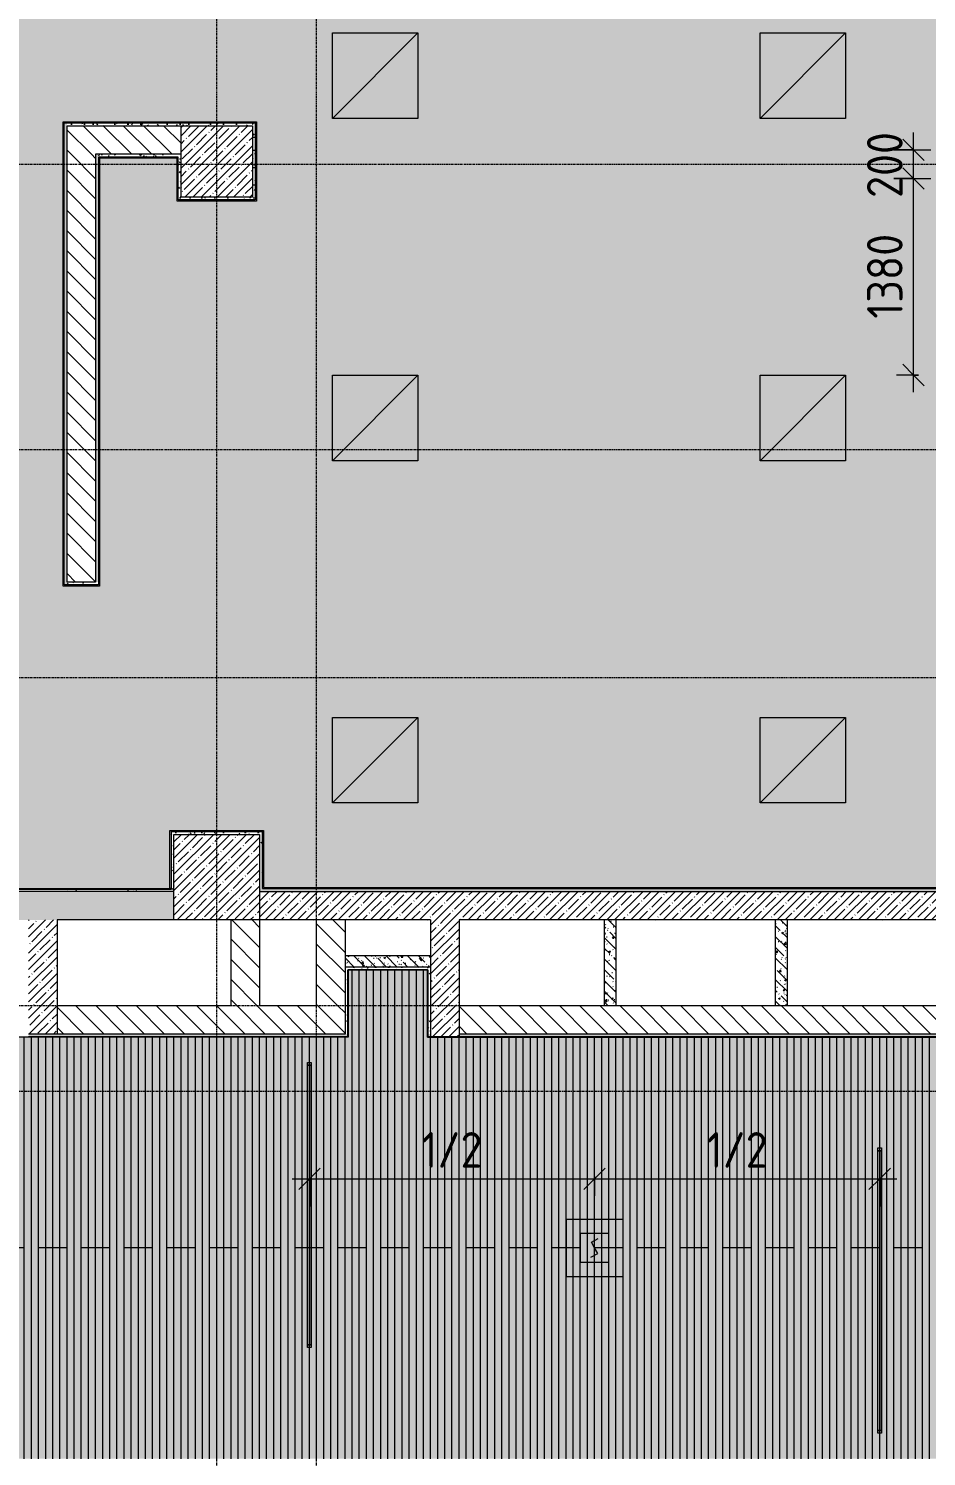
# Model space of a CAD drawing. Header units: millimetres. Extents: x 35928 to 232966, y -8553 to 29000.
# Drawn here: x 59140 to 65438, y 7937 to 17952 of the extents above; entities that cross this region are included whole.
import ezdxf

# ---------------------------------------------------------------- set-up
doc = ezdxf.new("R2010")
doc.units = ezdxf.units.MM
doc.linetypes.add('ADSK_Штрих_ш2 п1', pattern=[300, 200, -100])
doc.linetypes.add('Осевая', pattern=[31.75, 6.35, -4.7625, 15.875, -4.7625])
for name, color, linetype, lineweight in [('A-ANNO-DIMS', 7, 'Continuous', 9), ('A-ANNO-DIMS-100', 7, 'Continuous', 9), ('A-ANNO-NOTE', 7, 'Continuous', 9), ('A-CLNG-PATT', 7, 'Continuous', 9), ('A-DETL-2', 7, 'ADSK_Штрих_ш2 п1', 9), ('A-WALL', 7, 'Continuous', 9), ('I-WALL', 7, 'Continuous', 9), ('Q-SPCQ', 7, 'Continuous', 9), ('S-COLS', 7, 'Continuous', 9), ('Оси-2', 7, 'Осевая', 9)]:
    doc.layers.add(name, color=color, linetype=linetype, lineweight=lineweight)
for name, color, linetype, lineweight, true_color in [('A-CLNG-1', 7, 'Continuous', 9, 0xeaeaea), ('A-WALL-1', 7, 'Continuous', 9, 0x3c3c3c), ('A-WALL-FNSH-1', 7, 'Continuous', 9, 0x3c3c3c), ('E-LITE-EQPM-1', 7, 'Continuous', 9, 0xff8080), ('Q-SPCQ-4', 1, 'Continuous', 9, 0xff0000), ('S-COLS-1', 9, 'Continuous', 9, 0x808080), ('S-COLS-2', 7, 'Continuous', 9, 0x3c3c3c)]:
    doc.layers.add(name, color=color, linetype=linetype, lineweight=lineweight, true_color=true_color)
doc.layers.add('A-CLNG-PATT-1', color=7, linetype='Continuous', lineweight=9, transparency=1)
doc.styles.add('ISOCPEUR', font='isocpeur.ttf', dxfattribs={"width": 0.9, "height": 250})
doc.dimstyles.new('ISO-2_5_0_9К_БОЛЬШОЙ', dxfattribs={"dimscale": 304.8, "dimtxt": 248.995294, "dimasz": 0.492126, "dimexe": 0.393701, "dimexo": 0.984252, "dimgap": 0, "dimtad": 1, "dimdec": 0, "dimrnd": 10, "dimzin": 0, "dimdsep": 46, "dimtxsty": 'ISOCPEUR', "dimblk1": 'OBLIQUE', "dimblk2": 'OBLIQUE', "dimsah": 1, "dimcen": 0.09, "dimdle": 0.393701, "dimazin": 0, "dimtfac": 1, "dimtdec": 4, "dimtix": 1, "dimtmove": 0, "dimatfit": 3, "dimfxl": 1, "dimtvp": 1, "dimtolj": 1, "dimtzin": 0, "dimarcsym": 2})
pattern_1 = [(45, (0, 0), (-57.02463, 57.02463), []), (45, (57.025, 0), (-57.02463, 57.02463), [100.806, -20.161, 3.353, -16.808])]
pattern_2 = [(135, (0, 0), (-75.43415, -75.43415), [106.68, -17.78, 3.556, -17.78]), (135, (0, 75.39), (-75.43415, -75.43415), []), (50, (0, 0), (127.52922, -11.15758), [13.335, -146.685]), (355, (0, 0), (-24.66966, 133.74002), [10.668, -117.348]), (100.451, (10.63, -0.93), (102.85973, 122.58178), [11.333, -124.663]), (46.184, (0, 35.56), (189.75516, -29.43036), [20.002, -220.027]), (96.636, (15.81, 33.1), (166.1822, 173.1996), [17, -186.995]), (351.184, (0, 35.56), (166.18393, 173.1976), [16.002, -176.022]), (21, (17.78, 26.67), (106.13027, -71.58603), [13.335, -146.685]), (326, (17.78, 26.67), (43.26188, 128.93175), [10.668, -117.348]), (71.451, (26.62, 20.7), (149.39198, 57.34505), [11.333, -124.663]), (37.5, (0, 0), (2.162228, 59.188357), [3.353, -112.573, 3.353, -115.773, -117.792]), (37.5, (0, 0), (2.162228, 59.188357), [-235.052, 3.353, -114.44]), (7.5, (0, 0), (46.77386, 70.12615), [3.353, -64.567, 3.353, -109.906, -44.894]), (7.5, (0, 0), (46.77386, 70.12615), [-181.178, 3.353, -41.542]), (327.5, (-39.65, 0), (94.91367, -4.010093), [3.353, -41.097, 3.353, -135.331, -184.023]), (327.5, (-39.65, 0), (94.91367, -4.010093), [-183.134, 3.353, -180.67]), (317.5, (-57.43, 0), (103.69057, 17.79882), [3.353, -54.432, 3.353, -88.748, -130.683]), (317.5, (-57.43, 0), (103.69057, 17.79882), [-149.885, 3.353, -127.33])]
pattern_3 = [(135, (0, 0), (-70.71068, -70.71068), [])]
pattern_4 = [(0, (0, 0), (121.92, 30.48), [10.058, -81.382, 10.058, -81.382, -487.68]), (0, (0, 0), (121.92, 30.48), [-182.88, 10.058, -172.822, 10.058, -81.382, -213.36]), (0, (0, 0), (121.92, 30.48), [-457.2, 10.058, -50.902, 10.058, -142.342]), (120, (45.72, 15.24), (-87.356454, 90.345817), [10.058, -81.382, 10.058, -81.382, -487.68]), (120, (45.72, 15.24), (-87.356454, 90.345817), [-182.88, 10.058, -172.822, 10.058, -81.382, -213.36]), (120, (45.72, 15.24), (-87.356454, 90.345817), [-457.2, 10.058, -50.902, 10.058, -142.342]), (240, (60.96, 76.2), (-34.563546, -120.825817), [10.058, -81.382, 10.058, -81.382, -487.68]), (240, (60.96, 76.2), (-34.563546, -120.825817), [-182.88, 10.058, -172.822, 10.058, -81.382, -213.36]), (240, (60.96, 76.2), (-34.563546, -120.825817), [-457.2, 10.058, -50.902, 10.058, -142.342])]

# ---------------------------------------------------------------- blocks, each defined once
blk = doc.blocks.new('BSC_Колонна _Прямоугольная - 600х600-V20-Сводный план потолков 1 этажа в осях 12-23')
at = {"layer": 'S-COLS-1'}
h = blk.add_hatch(dxfattribs=at)
h.set_pattern_fill('FP_31', color=256, style=0, pattern_type=2)
h.set_pattern_definition([(45, (-60460, -12000), (-57.02463, 57.02463), []), (45, (-60402.975, -12000), (-57.02463, 57.02463), [100.806, -20.161, 3.353, -16.808])])
h.paths.add_polyline_path([(-300, -300), (300, -300), (300, 300), (-300, 300), (-300, -144)])
at = {"layer": 'S-COLS-2'}
for p, q in [((-300, 300), (300, 300)), ((-300, -300), (-300, 300)), ((300, 300), (300, -300)), ((300, -300), (-300, -300))]:
    blk.add_line(p, q, dxfattribs=at)
blk = doc.blocks.new('BSC_Колонна _Прямоугольная - 500х500-V38-Сводный план потолков 1 этажа в осях 12-23')
at = {"layer": 'S-COLS-1'}
h = blk.add_hatch(dxfattribs=at)
h.set_pattern_fill('FP_52', color=256, style=0, pattern_type=2)
h.set_pattern_definition([(45, (-60460, -17020), (-57.02463, 57.02463), []), (45, (-60402.975, -17020), (-57.02463, 57.02463), [100.806, -20.161, 3.353, -16.808])])
h.paths.add_polyline_path([(-250, -250), (250, -250), (250, 250), (-250, 250)])
at = {"layer": 'S-COLS-2'}
for p, q in [((-250, 250), (250, 250)), ((-250, -250), (-250, 250)), ((250, 250), (250, -250)), ((250, -250), (-250, -250))]:
    blk.add_line(p, q, dxfattribs=at)
blk = doc.blocks.new('Downlight - Strip - 2000 мм-27655400-Сводный план потолков 1 этажа в осях 12-23')
at = {"layer": 'E-LITE-EQPM-1'}
for p, q in [((-1000, -231), (-1000, -206)), ((-1000, -206), (-981, -206)), ((-981, -231), (-1000, -231)), ((-981, -231), (-981, -206)), ((-981, -206), (981, -206)), ((-981, -206), (-981, -231)), ((-981, -231), (-981, -206)), ((-981, -206), (-981, -231)), ((-981, -206), (981, -206)), ((-981, -206), (981, -206)), ((981, -231), (-981, -231)), ((981, -231), (-981, -231)), ((-981, -231), (981, -231)), ((981, -206), (981, -231)), ((981, -231), (981, -206)), ((981, -206), (1000, -206)), ((981, -231), (981, -206)), ((981, -206), (981, -231)), ((1000, -231), (981, -231)), ((1000, -206), (1000, -231))]:
    blk.add_line(p, q, dxfattribs=at)
blk = doc.blocks.new('Извещатель потолочный - Монтируемые на перекрытии-30351624-Сводный план потолков 1 этажа в осях 12-23')
at = {"layer": 'Q-SPCQ'}
for p, q in [((-300, 300), (-300, -100)), ((100, 300), (-300, 300)), ((100, -100), (100, 300)), ((0, 200), (-200, 200)), ((-200, 200), (-200, 0)), ((-122, 139), (-75, 166)), ((-100, 100), (-122, 139)), ((0, 0), (0, 200)), ((-200, 0), (0, 0)), ((-125, 34), (-78, 61)), ((-78, 61), (-100, 100)), ((-300, -100), (100, -100))]:
    blk.add_line(p, q, dxfattribs=at)
blk = doc.blocks.new('DIMBLOCK66-Сводный план потолков 1 этажа в осях 12-23')
at = {"layer": 'A-ANNO-DIMS-100', "lineweight": 20}
for p, q in [((65348, 16900), (65273, 16975)), ((65348, 16900), (65423, 16825)), ((65348, 15522), (65273, 15597)), ((65348, 15522), (65423, 15447))]:
    blk.add_line(p, q, dxfattribs=at)
at = {"layer": 'A-ANNO-DIMS-100'}
for p, q in [((65210, 16900), (65468, 16900)), ((65348, 16900), (65210, 16900)), ((65348, 15402), (65348, 16900)), ((65382, 15522), (65228, 15522)), ((65348, 15522), (65382, 15522))]:
    blk.add_line(p, q, dxfattribs=at)
at = {"layer": 'A-ANNO-DIMS-100', "color": 0, "insert": (65021, 15917), "char_height": 250, "width": 706.76, "attachment_point": 1, "rotation": 90, "line_spacing_factor": 1.149209, "style": 'ISOCPEUR'}
blk.add_mtext('1380', dxfattribs=at)
blk = doc.blocks.new('_Oblique')
at = {"color": 0, "linetype": 'ByBlock', "lineweight": -2}
blk.add_line((-0.5, -0.5), (0.5, 0.5), dxfattribs=at)
blk = doc.blocks.new('DIMBLOCK67-Сводный план потолков 1 этажа в осях 12-23')
at = {"layer": 'A-ANNO-DIMS-100', "lineweight": 20}
for p, q in [((65348, 17102), (65273, 17177)), ((65348, 17102), (65423, 17027)), ((65348, 16900), (65273, 16975)), ((65348, 16900), (65423, 16825))]:
    blk.add_line(p, q, dxfattribs=at)
at = {"layer": 'A-ANNO-DIMS-100'}
for p, q in [((65348, 16900), (65348, 17222)), ((65210, 17102), (65468, 17102)), ((65348, 17102), (65210, 17102)), ((65210, 16900), (65468, 16900)), ((65348, 16900), (65210, 16900))]:
    blk.add_line(p, q, dxfattribs=at)
at = {"layer": 'A-ANNO-DIMS-100', "color": 0, "insert": (65021, 16764), "char_height": 250, "width": 568.86, "attachment_point": 1, "rotation": 90, "line_spacing_factor": 1.149209, "style": 'ISOCPEUR'}
blk.add_mtext('200', dxfattribs=at)
blk = doc.blocks.new('DIMBLOCK84-Сводный план потолков 1 этажа в осях 12-23')
at = {"layer": 'A-ANNO-DIMS-100'}
for p, q in [((61110, 9691), (61110, 10005)), ((60990, 9885), (63110, 9885)), ((61110, 9885), (61110, 9691)), ((63110, 9900), (63110, 9765)), ((63110, 9885), (63110, 9900))]:
    blk.add_line(p, q, dxfattribs=at)
at = {"layer": 'A-ANNO-DIMS-100', "lineweight": 20}
for p, q in [((61110, 9885), (61185, 9960)), ((63110, 9885), (63185, 9960)), ((61110, 9885), (61035, 9810)), ((63110, 9885), (63035, 9810))]:
    blk.add_line(p, q, dxfattribs=at)
at = {"layer": 'A-ANNO-DIMS-100', "color": 0, "insert": (61895, 10212), "char_height": 250, "width": 517.14, "attachment_point": 1, "line_spacing_factor": 1.149209, "style": 'ISOCPEUR'}
blk.add_mtext('1/2', dxfattribs=at)
blk = doc.blocks.new('DIMBLOCK85-Сводный план потолков 1 этажа в осях 12-23')
at = {"layer": 'A-ANNO-DIMS-100', "lineweight": 20}
for p, q in [((63110, 9885), (63185, 9960)), ((65110, 9885), (65185, 9960)), ((63110, 9885), (63035, 9810)), ((65110, 9885), (65035, 9810))]:
    blk.add_line(p, q, dxfattribs=at)
at = {"layer": 'A-ANNO-DIMS-100'}
for p, q in [((65110, 9691), (65110, 10005)), ((63110, 9900), (63110, 9765)), ((63110, 9885), (63110, 9900)), ((63110, 9885), (65230, 9885)), ((65110, 9885), (65110, 9691))]:
    blk.add_line(p, q, dxfattribs=at)
at = {"layer": 'A-ANNO-DIMS-100', "color": 0, "insert": (63895, 10212), "char_height": 250, "width": 517.14, "attachment_point": 1, "line_spacing_factor": 1.149209, "style": 'ISOCPEUR'}
blk.add_mtext('1/2', dxfattribs=at)

msp = doc.modelspace()

# ---------------------------------------------------------------- hatches: boundary and pattern name
at = {"layer": 'A-CLNG-PATT'}
h = msp.add_hatch(dxfattribs=at)
h.set_pattern_fill('FP_68', color=256, style=0, pattern_type=2)
h.set_pattern_definition([(90, (54560, 11273.553), (50, -3e-15), [])])
h.paths.add_polyline_path([(75365.9, 7921), (75459, 7921), (75459, 10879), (61939, 10879), (61939, 11349), (61381, 11349), (61381, 10879), (51689, 10879), (51689, 11679), (45931, 11679), (45931, 10879), (42401, 10879), (42401, 10209), (38761, 10209), (38761, 7921), (68010, 7921), (68010, 7941), (68110, 7941), (68110, 7921), (68760, 7921), (68760, 7941), (68860, 7941), (68860, 7921), (74639.6, 7921)])
h.paths.add_polyline_path([(57610, 9400), (57615.8, 9447.9), (57632.9, 9492.9), (57660.3, 9532.6), (57696.4, 9564.6), (57739.1, 9587), (57785.9, 9598.5), (57834.1, 9598.5), (57880.9, 9587), (57923.6, 9564.6), (57959.7, 9532.6), (57987.1, 9492.9), (58004.2, 9447.9), (58010, 9400), (58004.2, 9352.1), (57987.1, 9307.1), (57959.7, 9267.4), (57923.6, 9235.4), (57880.9, 9213), (57834.1, 9201.5), (57785.9, 9201.5), (57739.1, 9213), (57696.4, 9235.4), (57660.3, 9267.4), (57632.9, 9307.1), (57615.8, 9352.1), (57613.6, 9370.1)])
h.paths.add_polyline_path([(57434.1, 9201.5), (57385.9, 9201.5), (57339.1, 9213), (57296.4, 9235.4), (57260.3, 9267.4), (57232.9, 9307.1), (57215.8, 9352.1), (57210, 9400), (57215.8, 9447.9), (57232.9, 9492.9), (57260.3, 9532.6), (57296.4, 9564.6), (57339.1, 9587), (57385.9, 9598.5), (57434.1, 9598.5), (57480.9, 9587), (57523.6, 9564.6), (57559.7, 9532.6), (57587.1, 9492.9), (57604.2, 9447.9), (57610, 9400), (57604.2, 9352.1), (57587.1, 9307.1), (57559.7, 9267.4), (57523.6, 9235.4), (57480.9, 9213)])
at = {"layer": 'A-CLNG-PATT-1'}
h = msp.add_hatch(color=256, dxfattribs=at)
h.paths.add_polyline_path([(60130.6, 11921), (60132, 11921), (60132, 12328), (60788, 12328), (60788, 11928), (66132, 11928), (66132, 12328), (66532, 12328), (66532, 15522), (65682, 15522), (65682, 22828), (66132, 22828), (66132, 23328), (66640, 23328), (66640, 24752), (60738, 24752), (60738, 18572), (57578, 18572), (57578, 11921), (60114.4, 11921)])
h.paths.add_polyline_path([(59635.3, 14042), (59382, 14042), (59382, 17298), (60738, 17298), (60738, 16742), (60182, 16742), (60181.6, 17042), (59638, 17042), (59638, 14042)])
h = msp.add_hatch(color=256, dxfattribs=at)
h.paths.add_polyline_path([(75365.9, 7921), (75459, 7921), (75459, 10879), (61939, 10879), (61939, 11349), (61381, 11349), (61381, 10879), (51689, 10879), (51689, 11679), (45931, 11679), (45931, 10879), (42401, 10879), (42401, 10209), (38761, 10209), (38761, 7921), (68010, 7921), (68010, 7941), (68110, 7941), (68110, 7921), (68760, 7921), (68760, 7941), (68860, 7941), (68860, 7921), (74639.6, 7921)])
h.paths.add_polyline_path([(57610, 9400), (57615.8, 9447.9), (57632.9, 9492.9), (57660.3, 9532.6), (57696.4, 9564.6), (57739.1, 9587), (57785.9, 9598.5), (57834.1, 9598.5), (57880.9, 9587), (57923.6, 9564.6), (57959.7, 9532.6), (57987.1, 9492.9), (58004.2, 9447.9), (58010, 9400), (58004.2, 9352.1), (57987.1, 9307.1), (57959.7, 9267.4), (57923.6, 9235.4), (57880.9, 9213), (57834.1, 9201.5), (57785.9, 9201.5), (57739.1, 9213), (57696.4, 9235.4), (57660.3, 9267.4), (57632.9, 9307.1), (57615.8, 9352.1), (57613.6, 9370.1)])
h.paths.add_polyline_path([(57434.1, 9201.5), (57385.9, 9201.5), (57339.1, 9213), (57296.4, 9235.4), (57260.3, 9267.4), (57232.9, 9307.1), (57215.8, 9352.1), (57210, 9400), (57215.8, 9447.9), (57232.9, 9492.9), (57260.3, 9532.6), (57296.4, 9564.6), (57339.1, 9587), (57385.9, 9598.5), (57434.1, 9598.5), (57480.9, 9587), (57523.6, 9564.6), (57559.7, 9532.6), (57587.1, 9492.9), (57604.2, 9447.9), (57610, 9400), (57604.2, 9352.1), (57587.1, 9307.1), (57559.7, 9267.4), (57523.6, 9235.4), (57480.9, 9213)])
at = {"layer": 'I-WALL'}
h = msp.add_hatch(dxfattribs=at)
h.set_pattern_fill('FP_58', color=256, style=0, pattern_type=2)
h.set_pattern_definition(pattern_4)
h.paths.add_polyline_path([(59390, 14050), (59410, 14050), (59410, 17290), (59390, 17290), (59390, 15570.6)])
h = msp.add_hatch(dxfattribs=at)
h.set_pattern_fill('FP_58', color=256, style=0, pattern_type=2)
h.set_pattern_definition(pattern_4)
h.paths.add_polyline_path([(60210, 17270), (60710, 17270), (60710, 17290), (59410, 17290), (59410, 17270), (60114.4, 17270)])
h = msp.add_hatch(dxfattribs=at)
h.set_pattern_fill('FP_20', color=256, style=0, pattern_type=2)
h.set_pattern_definition(pattern_3)
h.paths.add_polyline_path([(60210, 17070), (60210, 17270), (59410, 17270), (59410, 17070), (60114.4, 17070)])
h = msp.add_hatch(dxfattribs=at)
h.set_pattern_fill('FP_58', color=256, style=0, pattern_type=2)
h.set_pattern_definition(pattern_4)
h.paths.add_polyline_path([(60730, 16770), (60730, 17290), (60710, 17290), (60710, 16770)])
h = msp.add_hatch(dxfattribs=at)
h.set_pattern_fill('FP_20', color=256, style=0, pattern_type=2)
h.set_pattern_definition(pattern_3)
h.paths.add_polyline_path([(59610, 14070), (59610, 17070), (59410, 17070), (59410, 14070)])
h = msp.add_hatch(dxfattribs=at)
h.set_pattern_fill('FP_58', color=256, style=0, pattern_type=2)
h.set_pattern_definition(pattern_4)
h.paths.add_polyline_path([(59610, 14070), (59630, 14070), (59630, 17070), (59610, 17070), (59610, 15570.6)])
h = msp.add_hatch(dxfattribs=at)
h.set_pattern_fill('FP_58', color=256, style=0, pattern_type=2)
h.set_pattern_definition(pattern_4)
h.paths.add_polyline_path([(60190, 17050), (60210, 17050), (60210, 17070), (59630, 17070), (59630, 17050), (60182, 17050)])
h = msp.add_hatch(dxfattribs=at)
h.set_pattern_fill('FP_58', color=256, style=0, pattern_type=2)
h.set_pattern_definition(pattern_4)
h.paths.add_polyline_path([(60190, 16750), (60210, 16750), (60210, 17050), (60190, 17050), (60190, 16770)])
h = msp.add_hatch(dxfattribs=at)
h.set_pattern_fill('FP_58', color=256, style=0, pattern_type=2)
h.set_pattern_definition(pattern_4)
h.paths.add_polyline_path([(60730, 16750), (60730, 16770), (60210, 16770), (60210, 16750), (60710, 16750)])
h = msp.add_hatch(dxfattribs=at)
h.set_pattern_fill('FP_58', color=256, style=0, pattern_type=2)
h.set_pattern_definition(pattern_4)
h.paths.add_polyline_path([(59630, 14050), (59630, 14070), (59410, 14070), (59410, 14050)])
h = msp.add_hatch(dxfattribs=at)
h.set_pattern_fill('FP_58', color=256, style=0, pattern_type=2)
h.set_pattern_definition(pattern_4)
h.paths.add_polyline_path([(60160, 11920), (60160, 12320), (60140, 12320), (60140, 11920)])
h = msp.add_hatch(dxfattribs=at)
h.set_pattern_fill('FP_58', color=256, style=0, pattern_type=2)
h.set_pattern_definition(pattern_4)
h.paths.add_polyline_path([(60780, 12300), (60780, 12320), (60160, 12320), (60160, 12300), (60760, 12300)])
h = msp.add_hatch(dxfattribs=at)
h.set_pattern_fill('FP_58', color=256, style=0, pattern_type=2)
h.set_pattern_definition(pattern_4)
h.paths.add_polyline_path([(60780, 11920), (60780, 12300), (60760, 12300), (60760, 11920)])
h = msp.add_hatch(dxfattribs=at)
h.set_pattern_fill('FP_58', color=256, style=0, pattern_type=2)
h.set_pattern_definition(pattern_4)
h.paths.add_polyline_path([(60114.4, 11900), (60160, 11900), (60160, 11920), (57570, 11920), (57570, 11900), (58661.8, 11900)])
h = msp.add_hatch(dxfattribs=at)
h.set_pattern_fill('FP_58', color=256, style=0, pattern_type=2)
h.set_pattern_definition(pattern_4)
h.paths.add_polyline_path([(64471.9, 11900), (66140, 11900), (66140, 11920), (60760, 11920), (60760, 11900), (61566.9, 11900)])
h = msp.add_hatch(dxfattribs=at)
h.set_pattern_fill('FP_1', color=256, style=0, pattern_type=2)
h.set_pattern_definition(pattern_1)
h.paths.add_polyline_path([(59140, 11700), (60160, 11700), (60160, 11900), (54760, 11900), (54760, 11700), (58661.8, 11700)])
h.paths.add_polyline_path([(53510, 11700), (54160, 11700), (54160, 11900), (51710, 11900), (51710, 11700), (53310, 11700)])
h = msp.add_hatch(dxfattribs=at)
h.set_pattern_fill('FP_1', color=256, style=0, pattern_type=2)
h.set_pattern_definition(pattern_1)
h.paths.add_polyline_path([(64460, 11700), (66160, 11700), (66160, 11900), (60760, 11900), (60760, 11700), (64380, 11700)])
h = msp.add_hatch(dxfattribs=at)
h.set_pattern_fill('FP_1', color=256, style=0, pattern_type=2)
h.set_pattern_definition(pattern_1)
h.paths.add_polyline_path([(59140, 10900), (59340, 10900), (59340, 11700), (59140, 11700), (59140, 11100)])
h = msp.add_hatch(dxfattribs=at)
h.set_pattern_fill('FP_20', color=256, style=0, pattern_type=2)
h.set_pattern_definition(pattern_3)
h.paths.add_polyline_path([(60760, 11100), (60760, 11700), (60560, 11700), (60560, 11100)])
h = msp.add_hatch(dxfattribs=at)
h.set_pattern_fill('FP_20', color=256, style=0, pattern_type=2)
h.set_pattern_definition(pattern_3)
h.paths.add_polyline_path([(61160, 11100), (61360, 11100), (61360, 11700), (61160, 11700)])
h = msp.add_hatch(dxfattribs=at)
h.set_pattern_fill('FP_1', color=256, style=0, pattern_type=2)
h.set_pattern_definition(pattern_1)
h.paths.add_polyline_path([(62160, 10880), (62160, 11700), (61960, 11700), (61960, 10880)])
h = msp.add_hatch(dxfattribs=at)
h.set_pattern_fill('FP_22', color=256, style=0, pattern_type=2)
h.set_pattern_definition(pattern_2)
h.paths.add_polyline_path([(63260, 11100), (63260, 11700), (63180, 11700), (63180, 11100)])
h = msp.add_hatch(dxfattribs=at)
h.set_pattern_fill('FP_22', color=256, style=0, pattern_type=2)
h.set_pattern_definition(pattern_2)
h.paths.add_polyline_path([(64460, 11100), (64460, 11700), (64380, 11700), (64380, 11100)])
h = msp.add_hatch(dxfattribs=at)
h.set_pattern_fill('FP_22', color=256, style=0, pattern_type=2)
h.set_pattern_definition(pattern_2)
h.paths.add_polyline_path([(61960, 11370), (61960, 11450), (61360, 11450), (61360, 11370), (61566.9, 11370)])
h = msp.add_hatch(dxfattribs=at)
h.set_pattern_fill('FP_58', color=256, style=0, pattern_type=2)
h.set_pattern_definition(pattern_4)
h.paths.add_polyline_path([(61940, 11350), (61940, 11370), (61360, 11370), (61360, 11350), (61939, 11350)])
h = msp.add_hatch(dxfattribs=at)
h.set_pattern_fill('FP_58', color=256, style=0, pattern_type=2)
h.set_pattern_definition(pattern_4)
h.paths.add_polyline_path([(61360, 10900), (61380, 10900), (61380, 11350), (61360, 11350)])
h = msp.add_hatch(dxfattribs=at)
h.set_pattern_fill('FP_58', color=256, style=0, pattern_type=2)
h.set_pattern_definition(pattern_4)
h.paths.add_polyline_path([(61940, 10900), (61960, 10900), (61960, 11370), (61940, 11370), (61940, 11350)])
h = msp.add_hatch(dxfattribs=at)
h.set_pattern_fill('FP_20', color=256, style=0, pattern_type=2)
h.set_pattern_definition(pattern_3)
h.paths.add_polyline_path([(61360, 10900), (61360, 11100), (59340, 11100), (59340, 10900), (60114.4, 10900)])
h = msp.add_hatch(dxfattribs=at)
h.set_pattern_fill('FP_20', color=256, style=0, pattern_type=2)
h.set_pattern_definition(pattern_3)
h.paths.add_polyline_path([(73540, 10900), (73540, 11100), (72929.8, 11100), (72929.8, 10900), (73187.1, 10900)])
h.paths.add_polyline_path([(71979.8, 10900), (71979.8, 11100), (69618.8, 11100), (69618.8, 10900), (71734.6, 10900)])
h.paths.add_polyline_path([(68668.8, 10900), (68668.8, 11100), (66760, 11100), (66760, 10900), (67377, 10900)])
h.paths.add_polyline_path([(66560, 10900), (66560, 11100), (62160, 11100), (62160, 10900), (65924.5, 10900)])
h = msp.add_hatch(dxfattribs=at)
h.set_pattern_fill('FP_58', color=256, style=0, pattern_type=2)
h.set_pattern_definition(pattern_4)
h.paths.add_polyline_path([(61380, 10880), (61380, 10900), (59140, 10900), (59140, 10880), (60114.4, 10880)])
h.paths.add_polyline_path([(58440, 10880), (58440, 10900), (58230, 10900), (58230, 10880)])
h.paths.add_polyline_path([(57530, 10880), (57530, 10900), (57310, 10900), (57310, 10880)])
h.paths.add_polyline_path([(56610, 10880), (56610, 10900), (56400, 10900), (56400, 10880)])
h.paths.add_polyline_path([(55700, 10880), (55700, 10900), (51710, 10900), (51710, 10880), (52851.7, 10880)])
h = msp.add_hatch(dxfattribs=at)
h.set_pattern_fill('FP_58', color=256, style=0, pattern_type=2)
h.set_pattern_definition(pattern_4)
h.paths.add_polyline_path([(75365.9, 10880), (75470, 10880), (75470, 10900), (72929.8, 10900), (72929.8, 10880), (74639.6, 10880)])
h.paths.add_polyline_path([(71734.6, 10880), (71979.8, 10880), (71979.8, 10900), (69618.8, 10900), (69618.8, 10880), (70282, 10880)])
h.paths.add_polyline_path([(68668.8, 10880), (68668.8, 10900), (62160, 10900), (62160, 10880), (67377, 10880)])
h.paths.add_polyline_path([(61960, 10880), (61960, 10900), (61940, 10900), (61940, 10880)])

# ---------------------------------------------------------------- linework, layer by layer
at = {"layer": 'A-ANNO-NOTE'}
for p, q in [((61271, 17921), (61871, 17921)), ((61271, 17321), (61271, 17921)), ((61871, 17921), (61271, 17321)), ((61871, 17921), (61871, 17321)), ((64271, 17921), (64871, 17921)), ((64271, 17321), (64271, 17921)), ((64871, 17921), (64271, 17321)), ((64871, 17921), (64871, 17321)), ((61871, 17321), (61271, 17321)), ((64871, 17321), (64271, 17321)), ((61271, 15521), (61871, 15521)), ((61271, 14921), (61271, 15521)), ((61871, 15521), (61271, 14921)), ((61871, 15521), (61871, 14921)), ((64271, 15521), (64871, 15521)), ((64271, 14921), (64271, 15521)), ((64871, 15521), (64271, 14921)), ((64871, 15521), (64871, 14921)), ((61871, 14921), (61271, 14921)), ((64871, 14921), (64271, 14921)), ((61271, 13121), (61871, 13121)), ((61271, 12521), (61271, 13121)), ((61871, 13121), (61271, 12521)), ((61871, 13121), (61871, 12521)), ((64271, 13121), (64871, 13121)), ((64271, 12521), (64271, 13121)), ((64871, 13121), (64271, 12521)), ((64871, 13121), (64871, 12521)), ((61871, 12521), (61271, 12521)), ((64871, 12521), (64271, 12521))]:
    msp.add_line(p, q, dxfattribs=at)
at = {"layer": 'A-CLNG-1'}
for p, q in [((61381, 10879), (51689, 10879)), ((61939, 10879), (75459, 10879))]:
    msp.add_line(p, q, dxfattribs=at)
at = {"layer": 'A-DETL-2'}
msp.add_line((72010, 9400), (42760, 9400), dxfattribs=at)
at = {"layer": 'A-WALL'}
for p, q in [((59410, 14070), (59410, 17270)), ((59610, 17070), (59610, 14070)), ((60190, 17050), (59630, 17050)), ((60190, 16750), (60190, 17050)), ((59610, 14070), (59410, 14070)), ((60780, 12300), (60780, 12300)), ((60780, 11920), (60780, 12300)), ((60140, 11920), (60132, 11920)), ((60140, 11921), (60140, 11920)), ((60780, 11920), (66140, 11920)), ((61960, 11700), (61960, 10880)), ((61380, 11350), (61940, 11350)), ((61380, 10880), (61380, 11350)), ((61940, 11350), (61940, 10900))]:
    msp.add_line(p, q, dxfattribs=at)
at = {"layer": 'A-WALL-1'}
for p, q in [((59390, 14050), (59390, 17290)), ((59390, 17290), (60730, 17290)), ((59410, 17270), (60210, 17270)), ((60730, 17290), (60730, 16750)), ((60210, 17070), (59610, 17070)), ((59630, 17050), (59630, 14050)), ((60730, 16750), (60190, 16750)), ((59630, 14050), (59390, 14050)), ((60140, 12320), (60140, 12320)), ((60140, 12320), (60780, 12320)), ((57578, 11920), (60132, 11920)), ((60160, 11900), (57550, 11900)), ((60760, 11900), (66160, 11900)), ((60160, 11700), (59340, 11700)), ((59340, 11700), (59340, 10900)), ((60560, 11100), (60560, 11700)), ((60760, 11700), (60760, 11100)), ((61960, 11700), (60760, 11700)), ((61160, 11100), (61160, 11700)), ((61360, 11700), (61360, 10900)), ((66160, 11700), (62160, 11700)), ((62160, 11700), (62160, 10880)), ((63180, 11100), (63180, 11700)), ((63260, 11700), (63260, 11100)), ((64380, 11100), (64380, 11700)), ((64460, 11700), (64460, 11100)), ((61360, 11450), (61960, 11450)), ((61960, 11370), (61360, 11370)), ((59340, 11100), (60560, 11100)), ((60760, 11100), (61160, 11100)), ((62160, 11100), (66560, 11100)), ((61360, 10900), (59140, 10900)), ((61380, 10880), (59140, 10880)), ((68668.8, 10880), (61940, 10880)), ((68668.8, 10900), (62160, 10900))]:
    msp.add_line(p, q, dxfattribs=at)
at = {"layer": 'A-WALL-FNSH-1'}
for p, q in [((59382, 17298), (60738, 17298)), ((59382, 14042), (59382, 17298)), ((60738, 17298), (60738, 16742)), ((59638, 17042), (59638, 14042)), ((60182, 17042), (59638, 17042)), ((60182, 16742), (60182, 17042)), ((60738, 16742), (60182, 16742)), ((59638, 14042), (59382, 14042)), ((60132, 11920), (60132, 12328)), ((60132, 12328), (60788, 12328)), ((60140, 12320), (60140, 11921)), ((60780, 12300), (60780, 12320)), ((60788, 12328), (60788, 11928)), ((57578, 11921), (60140, 11921)), ((60140, 11920), (60140, 11913)), ((60788, 11928), (66132, 11928)), ((60140, 11913), (57578, 11913)), ((61939, 11349), (61381, 11349)), ((61381, 11349), (61381, 10879)), ((61939, 10879), (61939, 11349)), ((61940, 10900), (61940, 10880))]:
    msp.add_line(p, q, dxfattribs=at)
at = {"layer": 'Оси-2'}
for p, q in [((60460, 593.7), (60460, 24898.1)), ((61160, 593.7), (61160, 24898.1)), ((39228, 17000), (82300, 17000)), ((39228, 15000), (81700, 15000)), ((39228, 13400), (81700, 13400)), ((39228, 11100), (82300, 11100)), ((40498, 10500), (82300, 10500))]:
    msp.add_line(p, q, dxfattribs=at)

# ---------------------------------------------------------------- block references
at = {"layer": 'E-LITE-EQPM-1', "rotation": 90}
for p in [(60891.4, 9700.6), (64891.4, 9100.6)]:
    msp.add_blockref('Downlight - Strip - 2000 мм-27655400-Сводный план потолков 1 этажа в осях 12-23', p, dxfattribs=at)
at = {"layer": 'Q-SPCQ-4'}
msp.add_blockref('Извещатель потолочный - Монтируемые на перекрытии-30351624-Сводный план потолков 1 этажа в осях 12-23', (63210, 9300), dxfattribs=at)
at = {"layer": 'S-COLS'}
for name, p in [('BSC_Колонна _Прямоугольная - 500х500-V38-Сводный план потолков 1 этажа в осях 12-23', (60460, 17020)), ('BSC_Колонна _Прямоугольная - 600х600-V20-Сводный план потолков 1 этажа в осях 12-23', (60460, 12000))]:
    msp.add_blockref(name, p, dxfattribs=at)

# ---------------------------------------------------------------- dimensions: what is measured, and where the dimension line sits
at = {"layer": 'A-ANNO-DIMS'}
for base, p1, p2, override, picture, middle in [((65348, 17102.2), (65510, 16900), (65510.1, 17102.2), {"dimpost": '<>', "dimfxl": 202.254766}, 'DIMBLOCK67-Сводный план потолков 1 этажа в осях 12-23', (65223, 17001.1)), ((65348, 16900), (65682, 15522), (65510, 16900), {"dimpost": '<>', "dimfxl": 1388.664695}, 'DIMBLOCK66-Сводный план потолков 1 этажа в осях 12-23', (65223, 16211))]:
    dim = msp.add_linear_dim(base=base, p1=p1, p2=p2, angle=90, dimstyle='ISO-2_5_0_9К_БОЛЬШОЙ', override=override, dxfattribs=at)
    dim.commit()
    dim.dimension.update_dxf_attribs({"geometry": picture, "text_midpoint": middle})
for base, p1, p2, picture, middle in [((63110, 9885.3), (61110, 9991.4), (63110, 9600), 'DIMBLOCK84-Сводный план потолков 1 этажа в осях 12-23', (62110, 10010.3)), ((65110, 9885.3), (63110, 9600), (65110, 9991.4), 'DIMBLOCK85-Сводный план потолков 1 этажа в осях 12-23', (64110, 10010.3))]:
    dim = msp.add_linear_dim(base=base, p1=p1, p2=p2, text='1/2', dimstyle='ISO-2_5_0_9К_БОЛЬШОЙ', override={"dimpost": '<>', "dimfxl": 2037.935944}, dxfattribs=at)
    dim.commit()
    dim.dimension.update_dxf_attribs({"geometry": picture, "text_midpoint": middle})

doc.saveas('drawing.dxf')
